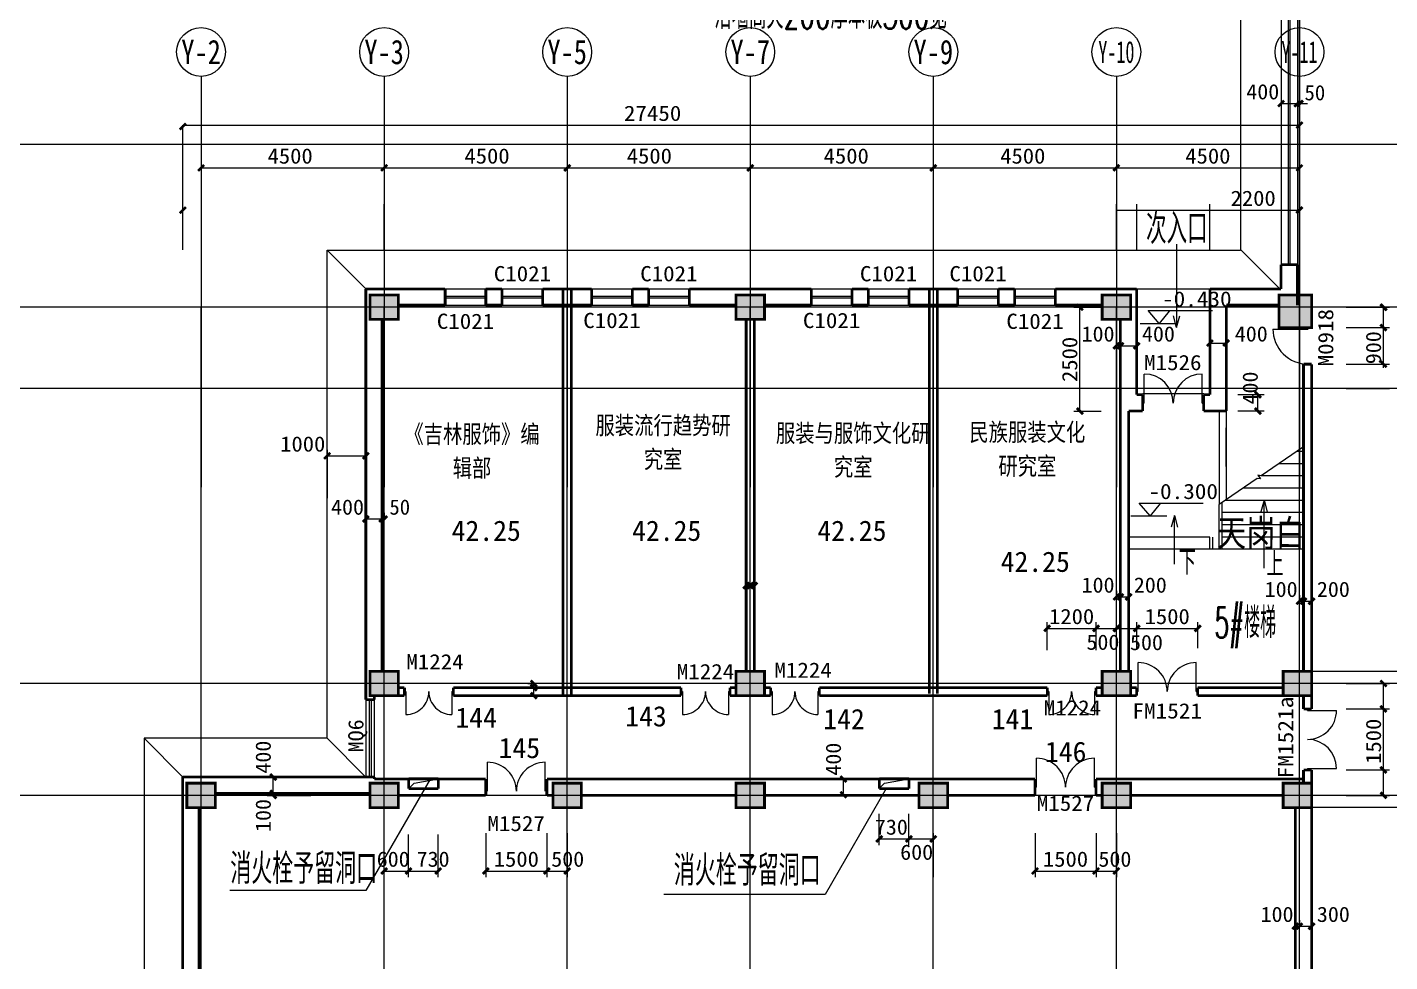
# Model space of a CAD drawing. Extents: x -307567 to 704339, y -10277 to 165507.
# Drawn here: x -256240 to -222747, y 61489 to 84464 of the extents above; entities that cross this region are included whole.
import ezdxf
from ezdxf.enums import TextEntityAlignment as Align

# ---------------------------------------------------------------- set-up
doc = ezdxf.new("R2010")
doc.units = 0
doc.header["$MEASUREMENT"] = 0
doc.layers.add('ziti', color=32, linetype='CONTINUOUS', lineweight=0)
doc.layers.add('我的', color=255, linetype='CONTINUOUS', lineweight=0)
doc.layers.add('中文', color=4, linetype='CONTINUOUS')
doc.styles.add('HZ', font='txt', dxfattribs={"width": 0.7, "height": 5, "bigfont": 'STF:宋体'})
doc.styles.get("Standard").update_dxf_attribs({"font": 'txt', "height": 3})

msp = doc.modelspace()

# ---------------------------------------------------------------- linework, layer by layer
at = {"layer": '我的', "color": 0}
for p, q in [((-224967.3044, 13462.38227), (-224967.3044, 99323.43291)), ((-225418.63424, 94480.19846), (-225418.63424, 78628.32002)), ((-226417.29563, 94280.19336), (-226417.29563, 78980.26986)), ((-225235.54799, 78628.32002), (-225235.54799, 89480.21736)), ((-225198.04818, 78628.32002), (-225198.04818, 89480.21736)), ((-225018.63776, 89588.73427), (-225018.63776, 78628.32002)), ((-224967.3044, 84849.68631), (-224967.3044, 81549.70281)), ((-251967.1694, 83256.21894), (-251967.1694, 79956.23544)), ((-247467.1919, 83256.21894), (-247467.1919, 79956.23544)), ((-242967.2144, 83256.21894), (-242967.2144, 79956.23544)), ((-238467.2369, 83256.21894), (-238467.2369, 79956.23544)), ((-233967.2594, 83256.21894), (-233967.2594, 79956.23544)), ((-229467.2819, 83256.21894), (-229467.2819, 79956.23544)), ((-224967.3044, 83256.21894), (-224967.3044, 79956.23544)), ((-225418.63424, 82586.08374), (-225018.63776, 82586.08374)), ((-225018.63776, 82586.08374), (-224768.63596, 82586.08374)), ((-224967.3044, 82713.03013), (-224967.3044, 82042.34104)), ((-252415.16674, 82056.22494), (-224967.3044, 82056.22494)), ((-252415.16674, 78993.00936), (-252415.16674, 82056.22494)), ((-189560.05651, 81580.25839), (-263450.38835, 81580.24465)), ((-189560.05651, 81580.25839), (-263450.38835, 81580.24465)), ((-251967.1694, 81549.70281), (-251967.1694, 74136.35792)), ((-247467.1919, 81549.70281), (-247467.1919, 74136.35792)), ((-242967.2144, 81549.70281), (-242967.2144, 74136.35792)), ((-238467.2369, 81549.70281), (-238467.2369, 74136.35792)), ((-233967.2594, 81549.70281), (-233967.2594, 74136.35792)), ((-229467.2819, 81549.70281), (-229467.2819, 74136.35792)), ((-224967.3044, 81549.70281), (-224967.3044, 74136.35792)), ((-251967.1694, 81006.23019), (-238467.2369, 81006.23019)), ((-238467.2369, 81006.23019), (-229467.2819, 81006.23019)), ((-229467.2819, 81006.23019), (-224967.3044, 81006.23019)), ((-247467.1919, 78993.00936), (-247467.1919, 80116.93257)), ((-229467.2819, 78993.00936), (-229467.2819, 80116.93257)), ((-229467.2819, 78993.00936), (-229467.2819, 80116.93257)), ((-228967.28288, 78993.00936), (-228967.28288, 80116.93257)), ((-227167.29188, 78993.00936), (-227167.29188, 80116.93257)), ((-224967.3044, 78993.00936), (-224967.3044, 80116.93257)), ((-251967.1694, 79956.23544), (-251967.1694, 73153.98368)), ((-247467.1919, 79956.23544), (-247467.1919, 73153.98368)), ((-242967.2144, 79956.23544), (-242967.2144, 73153.98368)), ((-238467.2369, 79956.23544), (-238467.2369, 73153.98368)), ((-233967.2594, 79956.23544), (-233967.2594, 73153.98368)), ((-229467.2819, 79966.93332), (-224967.3044, 79966.93332)), ((-229467.2819, 79956.23544), (-229467.2819, 73153.98368)), ((-224967.3044, 79956.23544), (-224967.3044, 73153.98368)), ((-227988.73552, 79134.62242), (-227988.73552, 77078.09736)), ((-248867.18414, 66981.98238), (-248867.18414, 78980.26986)), ((-248867.18414, 78980.26986), (-247917.18965, 78030.27308)), ((-248867.18414, 78980.26986), (-226417.29563, 78980.26986)), ((-226398.76087, 78980.26986), (-225448.76867, 78030.27308)), ((-245967.1994, 78030.27308), (-244967.20593, 78030.27308)), ((-245967.1994, 77849.02704), (-244967.20593, 77849.02704)), ((-245967.1994, 77811.52723), (-244967.20593, 77811.52723)), ((-244567.20945, 78030.27308), (-243567.2114, 78030.27308)), ((-244567.20945, 77849.02704), (-243567.2114, 77849.02704)), ((-244567.20945, 77811.52723), (-243567.2114, 77811.52723)), ((-242367.2174, 78030.27308), (-241367.22393, 78030.27308)), ((-242367.2174, 77849.02704), (-241367.22393, 77849.02704)), ((-242367.2174, 77811.52723), (-241367.22393, 77811.52723)), ((-240967.22288, 78030.27308), (-239967.2294, 78030.27308)), ((-240967.22288, 77849.02704), (-239967.2294, 77849.02704)), ((-240967.22288, 77811.52723), (-239967.2294, 77811.52723)), ((-236967.2444, 78030.27308), (-235967.24635, 78030.27308)), ((-236967.2444, 77849.02704), (-235967.24635, 77849.02704)), ((-236967.2444, 77811.52723), (-235967.24635, 77811.52723)), ((-235567.25445, 78030.27308), (-234567.2564, 78030.27308)), ((-235567.25445, 77849.02704), (-234567.2564, 77849.02704)), ((-235567.25445, 77811.52723), (-234567.2564, 77811.52723)), ((-233367.2624, 78030.27308), (-232367.26435, 78030.27308)), ((-233367.2624, 77849.02704), (-232367.26435, 77849.02704)), ((-233367.2624, 77811.52723), (-232367.26435, 77811.52723)), ((-231967.27245, 78030.27308), (-230967.2744, 78030.27308)), ((-231967.27245, 77849.02704), (-230967.2744, 77849.02704)), ((-231967.27245, 77811.52723), (-230967.2744, 77811.52723)), ((-228967.28288, 78030.27308), (-227167.29188, 78030.27308)), ((-189560.05651, 77580.27533), (-263450.38835, 77580.26618)), ((-189560.05651, 77580.27533), (-263450.38835, 77580.26618)), ((-251967.1694, 13462.38227), (-251967.1694, 77580.27533)), ((-251967.1694, 13462.38227), (-251967.1694, 77580.27533)), ((-247467.1919, 13462.38227), (-247467.1919, 77580.27533)), ((-245967.1994, 77630.27661), (-244967.20593, 77630.27661)), ((-244567.20945, 77630.27661), (-243567.2114, 77630.27661)), ((-242967.2144, 13462.38227), (-242967.2144, 77580.27533)), ((-242367.2174, 77630.27661), (-241367.22393, 77630.27661)), ((-240967.22288, 77630.27661), (-239967.2294, 77630.27661)), ((-238467.2369, 13462.38227), (-238467.2369, 77580.27533)), ((-236967.2444, 77630.27661), (-235967.24635, 77630.27661)), ((-235567.25445, 77630.27661), (-234567.2564, 77630.27661)), ((-233967.2594, 13462.38227), (-233967.2594, 77580.27533)), ((-233367.2624, 77630.27661), (-232367.26435, 77630.27661)), ((-231967.27245, 77630.27661), (-230967.2744, 77630.27661)), ((-230513.36279, 77580.27533), (-229844.68785, 77580.27533)), ((-230363.36354, 75028.74085), (-230363.36354, 77580.27533)), ((-229467.2819, 13462.38227), (-229467.2819, 77580.27533)), ((-228415.98711, 77182.04582), (-228687.06425, 77497.04058)), ((-228687.06425, 77497.04058), (-227107.07337, 77497.04058)), ((-228170.89251, 77482.04432), (-228415.98711, 77182.04582)), ((-222741.42137, 77580.27533), (-224170.08091, 77580.27533)), ((-223818.57968, 77580.27533), (-222751.13048, 77580.27533)), ((-222901.12973, 77080.28089), (-222901.12973, 77580.27533)), ((-228885.98903, 77182.04582), (-228007.49001, 77182.04582)), ((-227988.73552, 77078.09736), (-228066.38101, 77367.87863)), ((-227988.73552, 77078.09736), (-227911.09461, 77367.87863)), ((-225617.98474, 77042.78107), (-224755.48905, 77042.78107)), ((-224767.30388, 77042.78107), (-224767.30388, 77080.28089)), ((-223818.57968, 77080.28089), (-222751.13048, 77080.28089)), ((-222901.12973, 76180.28539), (-222901.12973, 77080.28089)), ((-229467.2819, 76780.8729), (-229467.2819, 76630.87365)), ((-229367.27935, 76780.8729), (-229367.27935, 76630.87365)), ((-228967.28288, 76780.8729), (-228967.28288, 76630.87365)), ((-227167.29188, 76997.04613), (-227167.29188, 76558.89525)), ((-227167.29188, 76699.57905), (-226767.2954, 76699.57905)), ((-226767.2954, 76997.04613), (-226767.2954, 76558.89525)), ((-229467.2819, 76630.87365), (-229367.27935, 76630.87365)), ((-229367.27935, 76630.87365), (-228967.28288, 76630.87365)), ((-223818.57968, 76180.28539), (-222751.13048, 76180.28539)), ((-222901.12973, 76092.46844), (-222901.12973, 76180.28539)), ((-228782.8737, 75225.8117), (-228782.8737, 75938.30814)), ((-227357.87625, 75225.8117), (-227357.87625, 75938.30814)), ((-189560.05651, 75580.28839), (-263450.38835, 75580.27465)), ((-189560.05651, 75580.28839), (-263450.38835, 75580.27465)), ((-230363.36354, 75028.74085), (-230363.36354, 75428.7419)), ((-228820.37352, 75458.73901), (-227320.37644, 75458.73901)), ((-225837.39893, 75428.7419), (-226477.82084, 75428.7419)), ((-225987.39818, 75028.74085), (-225987.39818, 75428.7419)), ((-223818.57968, 75580.28839), (-222751.13048, 75580.28839)), ((-230513.36279, 75028.74085), (-229844.68785, 75028.74085)), ((-228782.8737, 75225.8117), (-228820.37352, 75225.8117)), ((-227357.87625, 75225.8117), (-227320.37644, 75225.8117)), ((-226942.293, 75028.74085), (-226942.293, 72729.13077)), ((-226767.2954, 75028.74085), (-226767.2954, 72849.12834)), ((-225837.39893, 75028.74085), (-226477.82084, 75028.74085)), ((-229467.2819, 73666.89158), (-229467.2819, 74612.32448)), ((-226767.2954, 73666.89158), (-226767.2954, 74612.32448)), ((-248867.18414, 74076.12568), (-248867.18414, 72883.26818)), ((-247917.18965, 74076.12568), (-247917.18965, 72883.26818)), ((-224868.30435, 74151.29468), (-225909.40937, 73437.39291)), ((-224868.30435, 74031.29253), (-225043.30195, 74031.29253)), ((-224868.30435, 71631.30453), (-224868.30435, 74151.29468)), ((-248867.18414, 73926.12643), (-247917.18965, 73926.12643)), ((-224868.30435, 73731.29403), (-225480.80281, 73731.29403)), ((-226002.18845, 73373.76866), (-226942.293, 72729.13077)), ((-225923.98907, 73359.19353), (-226002.18845, 73373.76866)), ((-225909.40937, 73437.39291), (-225987.60875, 73451.97261)), ((-225987.60875, 73451.97261), (-225923.98907, 73359.19353)), ((-224868.30435, 73431.29553), (-225918.2991, 73431.29553)), ((-224868.30435, 73131.29703), (-226355.79538, 73131.29703)), ((-228639.26938, 72451.30623), (-228910.34194, 72766.30557)), ((-228910.34194, 72766.30557), (-227330.35106, 72766.30557)), ((-228394.17478, 72751.30473), (-228639.26938, 72451.30623)), ((-226943.2955, 71631.30453), (-226943.2955, 72728.43955)), ((-226868.29587, 71631.30453), (-226868.29587, 72779.86904)), ((-224868.30435, 72831.29853), (-226793.29625, 72831.29853)), ((-225834.74849, 72837.1533), (-225912.39398, 72547.37661)), ((-225834.74849, 71167.16195), (-225834.74849, 72837.1533)), ((-225834.74849, 72837.1533), (-225757.10758, 72547.37661)), ((-247917.18965, 72525.40864), (-247917.18965, 72375.40481)), ((-247917.18965, 72375.40939), (-247517.19318, 72375.40939)), ((-247517.19318, 72525.40864), (-247517.19318, 72375.40481)), ((-247517.19318, 72375.40939), (-247467.1919, 72375.40939)), ((-247467.1919, 72525.40864), (-247467.1919, 72375.40481)), ((-229109.26672, 72451.30623), (-228230.77228, 72451.30623)), ((-228042.08303, 72460.59421), (-228119.72394, 72170.81752)), ((-228042.08303, 71260.60021), (-228042.08303, 72460.59421)), ((-228042.08303, 72460.59421), (-227964.44213, 72170.81752)), ((-224868.30435, 72531.30003), (-226868.29587, 72531.30003)), ((-238567.23945, 70586.58319), (-238567.23945, 72167.90158)), ((-238467.2369, 70586.58319), (-238467.2369, 72167.90158)), ((-238367.23893, 70586.58319), (-238367.23893, 72167.90158)), ((-224868.30435, 72231.30153), (-226868.29587, 72231.30153)), ((-227168.29437, 71931.30303), (-229167.2834, 71931.30303)), ((-227168.29437, 71631.30453), (-227168.29437, 71931.30303)), ((-227093.29475, 71631.30453), (-227093.29475, 71931.30303)), ((-224868.30435, 71931.30303), (-226868.29587, 71931.30303)), ((-224868.30435, 71631.30453), (-229167.2834, 71631.30453)), ((-238567.23945, 70736.58244), (-238467.2369, 70736.58244)), ((-238467.2369, 70736.58244), (-238367.23893, 70736.58244)), ((-229467.2819, 70608.33601), (-229467.2819, 70458.33676)), ((-229467.2819, 70458.33676), (-229367.27935, 70458.33676)), ((-229367.27935, 70608.33601), (-229367.27935, 70458.33676)), ((-229367.27935, 70458.33676), (-229167.2834, 70458.33676)), ((-229167.2834, 70608.33601), (-229167.2834, 70458.33676)), ((-224967.3044, 70503.00054), (-224967.3044, 70353.00129)), ((-224967.3044, 70353.00129), (-224867.30185, 70353.00129)), ((-224867.30185, 70503.00054), (-224867.30185, 70353.00129)), ((-224867.30185, 70353.00129), (-224667.3059, 70353.00129)), ((-224667.3059, 70503.00054), (-224667.3059, 70353.00129)), ((-247467.1919, 69149.84416), (-247467.1919, 69835.20908)), ((-247467.1919, 69149.84416), (-247467.1919, 69835.20908)), ((-231167.27035, 69149.84416), (-231167.27035, 69835.20908)), ((-231167.27035, 69685.20983), (-229967.27635, 69685.20983)), ((-229967.27635, 69149.84416), (-229967.27635, 69835.20908)), ((-229967.27635, 69685.20983), (-229467.2819, 69685.20983)), ((-229467.2819, 69194.51709), (-229467.2819, 69835.20908)), ((-229467.2819, 69685.20983), (-228967.28288, 69685.20983)), ((-228967.28288, 69194.51709), (-228967.28288, 69835.20908)), ((-228967.28288, 69685.20983), (-227467.29038, 69685.20983)), ((-227467.29038, 69194.51709), (-227467.29038, 69835.20908)), ((-228929.78306, 68130.32258), (-228929.78306, 68842.81902)), ((-227504.79019, 68130.32258), (-227504.79019, 68842.81902)), ((-189560.05651, 68330.32311), (-263450.38835, 68330.30938)), ((-189560.05651, 68330.32311), (-263450.38835, 68330.30938)), ((-243938.30482, 68330.32311), (-243788.30557, 68330.32311)), ((-243788.30557, 68230.32514), (-243788.30557, 68330.32311)), ((-224867.30185, 68630.32161), (-219314.9172, 68630.32161)), ((-223818.57968, 68330.32311), (-222751.13048, 68330.32311)), ((-222901.12973, 67705.32776), (-222901.12973, 68330.32311)), ((-246929.69764, 68130.32258), (-246967.19745, 68130.32258)), ((-246929.69764, 68130.32258), (-246929.69764, 67567.8254)), ((-245804.70327, 68130.32258), (-245767.20345, 68130.32258)), ((-245804.70327, 68130.32258), (-245804.70327, 67567.8254)), ((-243938.30482, 68230.32514), (-243788.30557, 68230.32514)), ((-243938.30482, 68030.32461), (-243788.30557, 68030.32461)), ((-243788.30557, 68030.32461), (-243788.30557, 68230.32514)), ((-240129.73012, 68130.32258), (-240167.22993, 68130.32258)), ((-240129.73012, 68130.32258), (-240129.73012, 67567.8254)), ((-239004.73574, 68130.32258), (-238967.23593, 68130.32258)), ((-239004.73574, 68130.32258), (-239004.73574, 67567.8254)), ((-237929.74264, 68130.32258), (-237967.24245, 68130.32258)), ((-237929.74264, 68130.32258), (-237929.74264, 67567.8254)), ((-236804.74827, 68130.32258), (-236767.24845, 68130.32258)), ((-236804.74827, 68130.32258), (-236804.74827, 67567.8254)), ((-231129.77054, 68130.32258), (-231167.27035, 68130.32258)), ((-231129.77054, 68130.32258), (-231129.77054, 67567.8254)), ((-230004.77616, 68130.32258), (-229967.27635, 68130.32258)), ((-230004.77616, 68130.32258), (-230004.77616, 67567.8254)), ((-228929.78306, 68130.32258), (-228967.28288, 68130.32258)), ((-227504.79019, 68130.32258), (-227467.29038, 68130.32258)), ((-247708.18954, 67930.32664), (-247917.18965, 67930.32664)), ((-247917.18965, 67930.32664), (-247917.18965, 66030.33308)), ((-247833.19044, 67930.32664), (-247833.19044, 66030.33308)), ((-247782.19124, 67930.32664), (-247782.19124, 66030.33308)), ((-247708.18954, 67930.32664), (-247708.18954, 66030.33308)), ((-224767.30388, 67667.82795), (-224767.30388, 67705.32776)), ((-224767.30388, 67667.82795), (-224054.80744, 67667.82795)), ((-223818.57968, 67705.32776), (-222751.13048, 67705.32776)), ((-222901.12973, 66205.33526), (-222901.12973, 67705.32776)), ((-253367.16393, 66981.98238), (-253367.16393, 28180.52424)), ((-248867.18414, 66981.98238), (-253367.16393, 66981.98238)), ((-253367.16393, 66981.98238), (-252417.16715, 66030.32851)), ((-248867.18414, 66981.98238), (-247917.18965, 66030.33308)), ((-244929.70612, 65680.33331), (-244929.70612, 66392.82975)), ((-243504.71324, 65680.33331), (-243504.71324, 66392.82975)), ((-231429.76904, 65780.33586), (-231429.76904, 66492.8323)), ((-230004.77616, 65780.33586), (-230004.77616, 66492.8323)), ((-250343.1579, 66030.32851), (-249270.54974, 66030.32851)), ((-250193.15636, 65630.32745), (-250193.15865, 66030.32851)), ((-246732.36586, 65876.14989), (-246133.18368, 65987.13872)), ((-235166.42028, 65876.14989), (-234567.23809, 65987.13872)), ((-224767.30388, 66242.83507), (-224767.30388, 66205.33526)), ((-224767.30388, 66242.83507), (-224054.80744, 66242.83507)), ((-223818.57968, 66205.33526), (-222751.13048, 66205.33526)), ((-222901.12973, 65580.33533), (-222901.12973, 66205.33526)), ((-246337.69773, 65980.33639), (-247919.68903, 63240.24083)), ((-246863.17576, 65745.33542), (-246732.36586, 65876.14989)), ((-244929.70612, 65730.33458), (-244967.20593, 65730.33458)), ((-243504.71324, 65780.33586), (-243467.21343, 65780.33586)), ((-235123.56466, 65745.33542), (-236624.46352, 63145.70853)), ((-236177.63348, 65680.33789), (-236177.63348, 65980.33639)), ((-236027.63423, 65980.33639), (-236177.63348, 65980.33639)), ((-236177.63348, 65645.33745), (-236177.63348, 65745.33542)), ((-235297.23475, 65745.33542), (-235166.42028, 65876.14989)), ((-231429.76904, 65780.33586), (-231467.26885, 65780.33586)), ((-230004.77616, 65780.33586), (-229967.27635, 65780.33586)), ((-189560.05651, 65580.33533), (-263450.38835, 65580.32618)), ((-189560.05651, 65580.33533), (-263450.38835, 65580.32618)), ((-250343.1579, 65580.33076), (-249270.54974, 65580.33076)), ((-250343.15561, 65630.32745), (-249270.54974, 65630.32745)), ((-250193.15865, 65580.33076), (-250193.15636, 65630.32745)), ((-223818.57968, 65580.33533), (-222751.13048, 65580.33533)), ((-235297.23475, 64358.24519), (-235297.23475, 65126.57021)), ((-234567.23809, 64358.24519), (-234567.23809, 65126.57021)), ((-233967.2594, 64358.24519), (-233967.2594, 65126.57021)), ((-219517.33013, 65280.33683), (-224667.3059, 65280.33683)), ((-244967.20593, 64650.54415), (-244967.20593, 63569.88854)), ((-243467.21343, 64650.54415), (-243467.21343, 63569.88854)), ((-242967.2144, 64650.54415), (-242967.2144, 63569.88854)), ((-233967.2594, 64650.54415), (-233967.2594, 63569.88854)), ((-231467.26885, 64650.54415), (-231467.26885, 63569.88854)), ((-229967.27635, 64650.54415), (-229967.27635, 63569.88854)), ((-229467.2819, 64650.54415), (-229467.2819, 63569.88854)), ((-247467.1919, 63569.88854), (-247467.1919, 64621.56327)), ((-246867.15828, 63569.88854), (-246867.15828, 64621.56327)), ((-246137.15705, 63569.88854), (-246137.15705, 64621.56327)), ((-235297.23475, 64508.24444), (-234567.23809, 64508.24444)), ((-234567.23809, 64508.24444), (-233967.2594, 64508.24444)), ((-247467.1919, 63719.88779), (-246867.15828, 63719.88779)), ((-246867.15828, 63719.88779), (-246137.15705, 63719.88779)), ((-244967.20593, 63719.88779), (-242967.2144, 63719.88779)), ((-231467.26885, 63719.88779), (-229467.2819, 63719.88779)), ((-247919.68903, 63240.24083), (-251260.67422, 63240.24083)), ((-236624.46352, 63145.70853), (-240593.72621, 63145.70853)), ((-225067.30238, 62512.71609), (-225067.30238, 62362.71684)), ((-225067.30238, 62362.71684), (-224967.3044, 62362.71684)), ((-224967.3044, 62512.71609), (-224967.3044, 62362.71684)), ((-224967.3044, 62362.71684), (-224667.3059, 62362.71684)), ((-224667.3059, 62512.71609), (-224667.3059, 62362.71684))]:
    msp.add_line(p, q, dxfattribs=at)
at = {"layer": '我的', "color": 0, "const_width": 67.49966}
for points in [[(-225493.63386, 82511.08411), (-225343.63461, 82661.08336)], [(-225093.63739, 82511.08411), (-224943.63814, 82661.08336)], [(-225030.94697, 82511.08411), (-224880.94772, 82661.08336)], [(-252490.16636, 81947.92317), (-252340.16711, 82097.92242)], [(-225042.30403, 81981.22531), (-224892.30478, 82131.22456)], [(-252042.16903, 80931.23056), (-251892.16978, 81081.22981)], [(-247542.19153, 80931.23056), (-247392.19228, 81081.22981)], [(-243042.21403, 80931.23056), (-242892.21478, 81081.22981)], [(-238542.23653, 80931.23056), (-238392.23728, 81081.22981)], [(-234042.25903, 80931.23056), (-233892.25978, 81081.22981)], [(-229542.28153, 80931.23056), (-229392.28228, 81081.22981)], [(-225042.30403, 80931.23056), (-224892.30478, 81081.22981)], [(-252490.16636, 79891.9337), (-252340.16711, 80041.93295)], [(-225042.30403, 79891.9337), (-224892.30478, 80041.93295)], [(-225418.63424, 78030.27308), (-225418.63424, 78628.32002)], [(-225018.63776, 78628.32002), (-225418.63424, 78628.32002)], [(-225018.63776, 77630.27661), (-225018.63776, 78628.32002)], [(-247917.18965, 78030.27308), (-245967.1994, 78030.27308)], [(-247917.18965, 75580.28839), (-247917.18965, 78030.27308)], [(-245967.1994, 77630.27661), (-245967.1994, 78030.27308)], [(-244967.20593, 78030.27308), (-244567.20945, 78030.27308)], [(-244967.20593, 77630.27661), (-244967.20593, 78030.27308)], [(-244567.20945, 77630.27661), (-244567.20945, 78030.27308)], [(-242967.2144, 78030.27308), (-243567.2114, 78030.27308)], [(-243567.2114, 77630.27661), (-243567.2114, 78030.27308)], [(-243067.21695, 71056.61639), (-243067.21695, 78006.58316)], [(-242967.2144, 78030.27308), (-242367.2174, 78030.27308)], [(-242867.21643, 71056.61639), (-242867.21643, 78006.58316)], [(-242367.2174, 77630.27661), (-242367.2174, 78030.27308)], [(-241367.22393, 78030.27308), (-240967.22288, 78030.27308)], [(-241367.22393, 77630.27661), (-241367.22393, 78030.27308)], [(-240967.22288, 77630.27661), (-240967.22288, 78030.27308)], [(-238467.2369, 78030.27308), (-239967.2294, 78030.27308)], [(-239967.2294, 77630.27661), (-239967.2294, 78030.27308)], [(-238467.2369, 78030.27308), (-236967.2444, 78030.27308)], [(-236967.2444, 77630.27661), (-236967.2444, 78030.27308)], [(-235967.24635, 78030.27308), (-235567.25445, 78030.27308)], [(-235967.24635, 77630.27661), (-235967.24635, 78030.27308)], [(-235567.25445, 77630.27661), (-235567.25445, 78030.27308)], [(-233967.2594, 78030.27308), (-234567.2564, 78030.27308)], [(-234567.2564, 77630.27661), (-234567.2564, 78030.27308)], [(-234067.26653, 71056.61806), (-234067.26653, 78006.58483)], [(-233967.2594, 78030.27308), (-233367.2624, 78030.27308)], [(-233867.26601, 71056.61806), (-233867.26601, 78006.58483)], [(-233367.2624, 77630.27661), (-233367.2624, 78030.27308)], [(-232367.26435, 78030.27308), (-231967.27245, 78030.27308)], [(-232367.26435, 77630.27661), (-232367.26435, 78030.27308)], [(-231967.27245, 77630.27661), (-231967.27245, 78030.27308)], [(-229467.2819, 78030.27308), (-230967.2744, 78030.27308)], [(-230967.2744, 77630.27661), (-230967.2744, 78030.27308)], [(-229467.2819, 78030.27308), (-228967.28288, 78030.27308)], [(-228967.28288, 75428.7419), (-228967.28288, 78030.27308)], [(-227167.29188, 78030.27308), (-227167.29188, 75428.7419)], [(-227167.29188, 78030.27308), (-225418.63424, 78030.27308)], [(-247817.19168, 77880.27383), (-247817.19168, 77280.27683), (-247117.1967, 77280.27683), (-247117.1967, 77880.27383), (-247817.19168, 77880.27383), (-247817.19168, 77280.27683)], [(-247817.18939, 77880.27383), (-247817.18939, 77280.27683), (-247117.1967, 77280.27683), (-247117.1967, 77880.27383), (-247817.18939, 77880.27383), (-247817.18939, 77280.27683)], [(-238817.23668, 77880.27383), (-238817.23668, 77280.27683), (-238117.2417, 77280.27683), (-238117.23713, 77880.27383), (-238817.23668, 77880.27383), (-238817.23668, 77280.27683)], [(-229817.2771, 77880.27383), (-229817.2771, 77280.27683), (-229117.28213, 77280.27683), (-229117.28213, 77880.27383), (-229817.2771, 77880.27383), (-229817.2771, 77280.27683)], [(-225467.29885, 77880.27383), (-225467.29885, 77080.28089), (-224667.3059, 77080.28089), (-224667.3059, 77880.27383), (-225467.29885, 77880.27383), (-225467.29885, 77080.28089)], [(-247117.1967, 77630.28119), (-245967.1994, 77630.27661)], [(-244967.20593, 77630.27661), (-244567.20945, 77630.27661)], [(-242967.2144, 77630.27661), (-243567.2114, 77630.27661)], [(-242967.2144, 77630.27661), (-242367.2174, 77630.27661)], [(-241367.22393, 77630.27661), (-240967.22288, 77630.27661)], [(-238817.23668, 77630.27661), (-239967.2294, 77630.27661)], [(-238117.23713, 77630.27661), (-236967.2444, 77630.27661)], [(-235967.24635, 77630.27661), (-235567.25445, 77630.27661)], [(-233967.2594, 77630.27661), (-234567.2564, 77630.27661)], [(-233967.2594, 77630.27661), (-233367.2624, 77630.27661)], [(-232367.26435, 77630.27661), (-231967.27245, 77630.27661)], [(-229817.2771, 77630.27661), (-230967.2744, 77630.27661)], [(-230438.36317, 77655.27496), (-230288.36392, 77505.27571)], [(-226767.2954, 75028.74085), (-226767.2954, 77630.27661)], [(-226767.2954, 77630.27661), (-225467.29885, 77630.27661)], [(-222976.12936, 77655.27496), (-222826.13011, 77505.27571)], [(-222966.42024, 77655.27496), (-222816.42099, 77505.27571)], [(-247517.19318, 75580.28839), (-247517.19318, 77280.27683)], [(-238567.23945, 75580.28839), (-238567.23488, 77280.27683)], [(-238367.23893, 75580.28839), (-238367.23893, 77280.27683)], [(-229367.27935, 75580.28839), (-229367.27935, 77280.27683)], [(-224667.3059, 77080.28089), (-224867.30185, 77080.28089)], [(-222976.12936, 77155.28051), (-222826.13011, 77005.28126)], [(-229542.28153, 76555.87402), (-229392.28228, 76705.87327)], [(-229442.27897, 76555.87402), (-229292.27972, 76705.87327)], [(-229042.2825, 76555.87402), (-228892.28325, 76705.87327)], [(-227242.2915, 76624.57943), (-227092.29225, 76774.57868)], [(-226842.29503, 76624.57943), (-226692.29578, 76774.57868)], [(-224867.30185, 75580.28839), (-224867.30185, 76180.28539)], [(-224667.3059, 76180.28539), (-224867.30185, 76180.28539)], [(-224667.3059, 75580.28839), (-224667.3059, 76180.28539)], [(-222976.12936, 76255.28501), (-222826.13011, 76105.28576)], [(-247917.18965, 67930.32664), (-247917.18965, 75580.28839)], [(-247517.19318, 68630.32161), (-247517.19318, 75580.28839)], [(-238567.23945, 68630.32161), (-238567.23945, 75580.28839)], [(-238367.23893, 68630.32161), (-238367.23893, 75580.28839)], [(-229367.27935, 68630.32161), (-229367.27935, 75580.28839)], [(-228967.28288, 75428.7419), (-228820.37352, 75428.7419)], [(-228820.37352, 75428.7419), (-228820.37352, 75028.74085)], [(-227320.37644, 75428.7419), (-227320.37644, 75028.74085)], [(-227320.37644, 75428.7419), (-227167.29188, 75428.7419)], [(-227167.29188, 75545.67247), (-227167.29188, 75428.7419)], [(-226062.3978, 75503.74153), (-225912.39855, 75353.74228)], [(-224867.30185, 71630.30661), (-224867.30185, 75580.28839)], [(-224667.3059, 71630.30661), (-224667.3059, 75580.28839)], [(-243067.21695, 68043.82425), (-243067.21695, 74993.79102)], [(-242867.21643, 68043.82425), (-242867.21643, 74993.79102)], [(-234067.26195, 68081.59958), (-234067.26195, 75031.56636)], [(-233867.26143, 68081.59958), (-233867.26143, 75031.56636)], [(-230438.36317, 75103.74048), (-230288.36392, 74953.74123)], [(-229167.2834, 68630.32161), (-229167.2834, 75028.74085)], [(-229167.2834, 75028.74085), (-228820.37352, 75028.74085)], [(-227320.37644, 75028.74085), (-226767.2954, 75028.74085)], [(-226062.3978, 75103.74048), (-225912.39855, 74953.74123)], [(-248942.18376, 73851.1268), (-248792.18451, 74001.12605)], [(-247992.18928, 73851.1268), (-247842.19003, 74001.12605)], [(-247992.18928, 72300.40977), (-247842.19003, 72450.40902)], [(-247592.1928, 72300.40977), (-247442.19355, 72450.40902)], [(-247542.19153, 72300.40977), (-247392.19228, 72450.40902)], [(-224867.30185, 68630.32161), (-224867.30185, 71630.30661)], [(-224667.3059, 68630.32161), (-224667.3059, 71630.30661)], [(-238642.23908, 70661.58282), (-238492.23983, 70811.58207)], [(-238542.23653, 70661.58282), (-238392.23728, 70811.58207)], [(-238442.23855, 70661.58282), (-238292.2393, 70811.58207)], [(-229542.28153, 70383.33714), (-229392.28228, 70533.33639)], [(-229442.27897, 70383.33714), (-229292.27972, 70533.33639)], [(-229242.28303, 70383.33714), (-229092.28378, 70533.33639)], [(-225042.30403, 70278.00166), (-224892.30478, 70428.00091)], [(-224942.30147, 70278.00166), (-224792.30222, 70428.00091)], [(-224742.30553, 70278.00166), (-224592.30628, 70428.00091)], [(-231242.26998, 69610.2102), (-231092.27073, 69760.20945)], [(-230042.27598, 69610.2102), (-229892.27673, 69760.20945)], [(-229542.28153, 69610.2102), (-229392.28228, 69760.20945)], [(-229532.27944, 69610.2102), (-229382.28019, 69760.20945)], [(-229042.2825, 69610.2102), (-228892.28325, 69760.20945)], [(-227542.29, 69610.2102), (-227392.29075, 69760.20945)], [(-247817.19168, 68630.32161), (-247817.19168, 68030.32461), (-247117.1967, 68030.32461), (-247117.1967, 68630.32161), (-247817.19168, 68630.32161), (-247817.19168, 68030.32461)], [(-238817.23668, 68630.32161), (-238817.23668, 68030.32461), (-238117.2417, 68030.32461), (-238117.23713, 68630.32161), (-238817.23668, 68630.32161), (-238817.23668, 68030.32461)], [(-229817.2771, 68630.32161), (-229817.2771, 68030.32461), (-229117.28213, 68030.32461), (-229117.28213, 68630.32161), (-229817.2771, 68630.32161), (-229817.2771, 68030.32461)], [(-225367.30088, 68630.32161), (-225367.30088, 68030.32461), (-224667.3059, 68030.32461), (-224667.3059, 68630.32161), (-225367.30088, 68630.32161), (-225367.30088, 68030.32461)], [(-243863.3052, 68405.32273), (-243713.30595, 68255.32348)], [(-243863.3052, 68305.32476), (-243713.30595, 68155.32551)], [(-222976.12936, 68405.32273), (-222826.13011, 68255.32348)], [(-247708.18954, 67930.32664), (-247708.18954, 68030.32461)], [(-247117.1967, 68230.32514), (-246967.19745, 68230.32514)], [(-247117.1967, 68030.32461), (-246967.19745, 68030.32461)], [(-246967.19745, 68030.32461), (-246967.19745, 68230.32514)], [(-242967.2144, 68230.32514), (-245767.20345, 68230.32514)], [(-245767.20345, 68030.32461), (-245767.20345, 68230.32514)], [(-242967.2144, 68030.32461), (-245767.20345, 68030.32461)], [(-243863.3052, 68105.32423), (-243713.30595, 67955.32498)], [(-242967.2144, 68230.32514), (-240167.22993, 68230.32514)], [(-242967.2144, 68030.32461), (-240167.22993, 68030.32461)], [(-240167.22993, 68030.32461), (-240167.22993, 68230.32514)], [(-238817.23668, 68230.32514), (-238967.23593, 68230.32514)], [(-238967.23593, 68030.32461), (-238967.23593, 68230.32514)], [(-238817.23668, 68030.32461), (-238967.23593, 68030.32461)], [(-238117.2417, 68230.32514), (-237967.24245, 68230.32514)], [(-238117.2417, 68030.32461), (-237967.24245, 68030.32461)], [(-237967.24245, 68030.32461), (-237967.24245, 68230.32514)], [(-233967.2594, 68230.32514), (-236767.24845, 68230.32514)], [(-236767.24845, 68030.32461), (-236767.24845, 68230.32514)], [(-233967.2594, 68030.32461), (-236767.24845, 68030.32461)], [(-233967.2594, 68230.32514), (-231167.27035, 68230.32514)], [(-233967.2594, 68030.32461), (-231167.27035, 68030.32461)], [(-231167.27035, 68030.32461), (-231167.27035, 68230.32514)], [(-229817.2771, 68230.32514), (-229967.27635, 68230.32514)], [(-229967.27635, 68030.32461), (-229967.27635, 68230.32514)], [(-229817.2771, 68030.32461), (-229967.27635, 68030.32461)], [(-229117.28213, 68230.32514), (-228967.28288, 68230.32514)], [(-229117.28213, 68030.32461), (-228967.28288, 68030.32461)], [(-228967.28288, 68030.32461), (-228967.28288, 68230.32514)], [(-225367.30088, 68230.32514), (-227467.29038, 68230.32514)], [(-227467.29038, 68030.32461), (-227467.29038, 68230.32514)], [(-225367.30088, 68030.32461), (-227467.29038, 68030.32461)], [(-224867.30185, 68030.32461), (-224867.30185, 67705.32776)], [(-224667.3059, 68030.32461), (-224667.3059, 67705.32776)], [(-247917.18965, 67930.32664), (-247708.18954, 67930.32664)], [(-224667.3059, 67705.32776), (-224867.30185, 67705.32776)], [(-222976.12936, 67780.32739), (-222826.13011, 67630.32814)], [(-252417.16715, 66030.32851), (-247707.19162, 66030.33308)], [(-252417.16715, 60580.36339), (-252417.16715, 66030.32851)], [(-250268.15827, 66105.32813), (-250118.15902, 65955.32888)], [(-247708.18954, 65980.33639), (-244967.20593, 65980.33639)], [(-247707.19162, 66027.33475), (-247707.19162, 65980.33639)], [(-246863.17576, 65745.33542), (-246863.17576, 65987.13872)], [(-246863.17576, 65987.13872), (-246133.18368, 65987.13872)], [(-246133.18368, 65987.13872), (-246133.18368, 65745.33542)], [(-244967.20593, 65580.33076), (-244967.20593, 65980.33639)], [(-243467.21343, 65580.33533), (-243467.21343, 65980.33639)], [(-231467.26885, 65980.33639), (-243467.21343, 65980.33639)], [(-242617.2192, 65980.33639), (-231467.26885, 65980.33639)], [(-238117.2417, 65980.33639), (-231467.26885, 65980.33639)], [(-236252.63311, 66055.33601), (-236102.63386, 65905.33676)], [(-235297.23475, 65745.33542), (-235297.23475, 65987.13872)], [(-235297.23475, 65987.13872), (-234567.23809, 65987.13872)], [(-234567.23809, 65987.13872), (-234567.23809, 65745.33542)], [(-233617.2642, 65980.33639), (-231467.26885, 65980.33639)], [(-231467.26885, 65580.33533), (-231467.26885, 65980.33639)], [(-224867.30185, 65980.33639), (-229967.27635, 65980.33639)], [(-229967.27635, 65580.33533), (-229967.27635, 65980.33639)], [(-229117.28213, 65980.33639), (-225367.30088, 65980.33639)], [(-224867.30185, 65880.33383), (-224867.30185, 66205.33526)], [(-224667.3059, 66205.33526), (-224867.30185, 66205.33526)], [(-224667.3059, 65880.33383), (-224667.3059, 66205.33526)], [(-222976.12936, 66280.33489), (-222826.13011, 66130.33564)], [(-252317.16918, 65880.33383), (-252317.16918, 65280.33683), (-251617.16963, 65280.33683), (-251617.16963, 65880.33383), (-252317.16918, 65880.33383), (-252317.16918, 65280.33683)], [(-251617.16963, 65630.32745), (-247817.19168, 65630.33661)], [(-250268.15827, 65655.33038), (-250118.15902, 65505.33113)], [(-250268.15599, 65705.32708), (-250118.15674, 65555.32783)], [(-247817.19168, 65880.33383), (-247817.19168, 65280.33683), (-247117.1967, 65280.33683), (-247117.1967, 65880.33383), (-247817.19168, 65880.33383), (-247817.19168, 65280.33683)], [(-246863.17576, 65745.33542), (-246133.18368, 65745.33542)], [(-243317.21418, 65880.33383), (-243317.21418, 65280.33683), (-242617.2192, 65280.33683), (-242617.2192, 65880.33383), (-243317.21418, 65880.33383), (-243317.21418, 65280.33683)], [(-238817.23668, 65880.33383), (-238817.23668, 65280.33683), (-238117.2417, 65280.33683), (-238117.23713, 65880.33383), (-238817.23668, 65880.33383), (-238817.23668, 65280.33683)], [(-236252.63311, 65670.3358), (-236102.63386, 65520.33655)], [(-235297.23475, 65745.33542), (-234567.23809, 65745.33542)], [(-234317.25918, 65880.33383), (-234317.25918, 65280.33683), (-233617.2642, 65280.33683), (-233617.2642, 65880.33383), (-234317.25918, 65880.33383), (-234317.25918, 65280.33683)], [(-229817.2771, 65880.33383), (-229817.2771, 65280.33683), (-229117.28213, 65280.33683), (-229117.28213, 65880.33383), (-229817.2771, 65880.33383), (-229817.2771, 65280.33683)], [(-225367.30088, 65880.33383), (-225367.30088, 65280.33683), (-224667.3059, 65280.33683), (-224667.3059, 65880.33383), (-225367.30088, 65880.33383), (-225367.30088, 65280.33683)], [(-222976.12936, 65655.33496), (-222826.13011, 65505.33571)], [(-252017.17068, 60980.35986), (-252017.17068, 65280.33683)], [(-247117.1967, 65580.33533), (-244967.20593, 65580.33533)], [(-243317.21418, 65580.33533), (-243467.21343, 65580.33533)], [(-242617.2192, 65580.33533), (-238817.23668, 65580.33533)], [(-238117.2417, 65580.33533), (-234317.25918, 65580.33533)], [(-233617.2642, 65580.33533), (-231467.26885, 65580.33533)], [(-229817.2771, 65580.33533), (-229967.27635, 65580.33533)], [(-229117.28213, 65580.33533), (-225367.30088, 65580.33533)], [(-225067.30238, 60980.35986), (-225067.30238, 65280.33683)], [(-224667.3059, 60980.35986), (-224667.3059, 65280.33683)], [(-235372.23437, 64433.24482), (-235222.23512, 64583.24407)], [(-234642.23772, 64433.24482), (-234492.23847, 64583.24407)], [(-234042.25903, 64433.24482), (-233892.25978, 64583.24407)], [(-247542.19153, 63644.88816), (-247392.19228, 63794.88741)], [(-246942.15791, 63644.88816), (-246792.15866, 63794.88741)], [(-246212.15667, 63644.88816), (-246062.15742, 63794.88741)], [(-245042.20555, 63644.88816), (-244892.2063, 63794.88741)], [(-243542.21305, 63644.88816), (-243392.2138, 63794.88741)], [(-243042.21403, 63644.88816), (-242892.21478, 63794.88741)], [(-231542.26848, 63644.88816), (-231392.26923, 63794.88741)], [(-230042.27598, 63644.88816), (-229892.27673, 63794.88741)], [(-229542.28153, 63644.88816), (-229392.28228, 63794.88741)], [(-225142.302, 62287.71721), (-224992.30275, 62437.71646)], [(-225042.30403, 62287.71721), (-224892.30478, 62437.71646)], [(-224742.30553, 62287.71721), (-224592.30628, 62437.71646)]]:
    msp.add_lwpolyline(points, dxfattribs=at)
at = {"layer": '我的', "color": 0}
for centre in [(-251967.1694, 83856.21594), (-247467.1919, 83856.21594), (-242967.2144, 83856.21594), (-238467.2369, 83856.21594), (-233967.2594, 83856.21594), (-229467.2819, 83856.21594), (-224967.3044, 83856.21594)]:
    msp.add_circle(centre, 599.997, dxfattribs=at)
for centre, radius, start, end in [((-224755.48905, 77042.78107), 862.49576, 180.000005009, 270.000007513), ((-228782.8737, 75225.79797), 712.49687, 0, 89.999689699), ((-227357.86709, 75225.81628), 712.49629, 90.00030768, 180.000005009), ((-228929.78306, 68130.32258), 712.49644, 0, 90.000002504), ((-227504.79019, 68130.32258), 712.49644, 90.000002504, 180.000005009), ((-246929.69764, 68130.32258), 562.49719, 269.999997496, 0), ((-245804.70327, 68130.32258), 562.49719, 179.999994991, 269.999997496), ((-240129.73012, 68130.32258), 562.49719, 269.999997496, 0), ((-239004.73574, 68130.32258), 562.49719, 179.999994991, 269.999997496), ((-237929.74264, 68130.32258), 562.49719, 269.999997496, 0), ((-236804.74827, 68130.32258), 562.49719, 179.999994991, 269.999997496), ((-231129.77054, 68130.32258), 562.49719, 269.999997496, 0), ((-230004.77616, 68130.32258), 562.49719, 179.999994991, 269.999997496), ((-224767.30388, 67667.82795), 712.49644, 270.000007513, 0.000010018), ((-224767.30388, 66242.83507), 712.49644, 0.00000683, 90.000002504), ((-244929.70612, 65680.33331), 712.49644, 0, 90.000002504), ((-243504.71324, 65680.33331), 712.49644, 89.999992487, 179.999994991), ((-231429.76904, 65780.33586), 712.49644, 0, 90.000002504), ((-230004.77616, 65780.33586), 712.49644, 89.999992487, 179.999994991)]:
    msp.add_arc(centre, radius, start, end, dxfattribs=at)
for points in [[(-247817.19168, 77880.27383), (-247117.1967, 77880.27383), (-247817.19168, 77280.27683), (-247117.1967, 77280.27683)], [(-247817.18939, 77880.27383), (-247117.1967, 77880.27383), (-247817.18939, 77280.27683), (-247117.1967, 77280.27683)], [(-238817.23668, 77880.27383), (-238117.23713, 77880.27383), (-238817.23668, 77280.27683), (-238117.23713, 77280.27683)], [(-229817.2771, 77880.27383), (-229117.28213, 77880.27383), (-229817.2771, 77280.27683), (-229117.28213, 77280.27683)], [(-225467.29885, 77880.27383), (-224667.3059, 77880.27383), (-225467.29885, 77080.28089), (-224667.3059, 77080.28089)], [(-247817.19168, 68630.32161), (-247117.1967, 68630.32161), (-247817.19168, 68030.32461), (-247117.1967, 68030.32461)], [(-238817.23668, 68630.32161), (-238117.2417, 68630.32161), (-238817.23668, 68030.32461), (-238117.2417, 68030.32461)], [(-229817.2771, 68630.32161), (-229117.28213, 68630.32161), (-229817.2771, 68030.32461), (-229117.28213, 68030.32461)], [(-225367.30088, 68630.32161), (-224667.3059, 68630.32161), (-225367.30088, 68030.32461), (-224667.3059, 68030.32461)], [(-252317.16918, 65880.33383), (-251617.16963, 65880.33383), (-252317.16918, 65280.33683), (-251617.16963, 65280.33683)], [(-247817.19168, 65880.33383), (-247117.1967, 65880.33383), (-247817.19168, 65280.33683), (-247117.1967, 65280.33683)], [(-243317.21418, 65880.33383), (-242617.2192, 65880.33383), (-243317.21418, 65280.33683), (-242617.2192, 65280.33683)], [(-238817.23668, 65880.33383), (-238117.2417, 65880.33383), (-238817.23668, 65280.33683), (-238117.2417, 65280.33683)], [(-234317.25918, 65880.33383), (-233617.2642, 65880.33383), (-234317.25918, 65280.33683), (-233617.2642, 65280.33683)], [(-229817.2771, 65880.33383), (-229117.28213, 65880.33383), (-229817.2771, 65280.33683), (-229117.28213, 65280.33683)], [(-225367.30088, 65880.33383), (-224667.3059, 65880.33383), (-225367.30088, 65280.33683), (-224667.3059, 65280.33683)]]:
    msp.add_solid(points, dxfattribs=at)

# ---------------------------------------------------------------- texts
at = {"layer": 'ziti', "style": 'HZ'}
for s, width, p, p2 in [('沿墙高夹200厚苯板300宽', 0.486594, (-239347.23738, 84422.73685), (-233637.89093, 84422.73685)), ('次入口', 0.47168, (-228736.46585, 79140.19795), (-227227.0984, 79140.19795)), ('5#楼梯', 0.47168, (-227050.96098, 69451.48144), (-225541.59352, 69451.48144)), ('消火栓予留洞口', 0.483398, (-251249.12032, 63401.83976), (-247639.76337, 63401.83976)), ('消火栓予留洞口', 0.483398, (-240345.61038, 63358.22425), (-236736.25343, 63358.22425))]:
    msp.add_text(s, height=749.99625, dxfattribs=dict(at, width=width)).set_placement(p, p2, align=Align.FIT)
at = {"layer": '中文', "color": 0, "lineweight": 0, "style": 'HZ', "width": 0.675193}
msp.add_text('天岗白', height=750, rotation=359.589226565, dxfattribs=at).set_placement((-226998.74463, 71634.87256), (-224838.18392, 71619.38248), align=Align.FIT)
at = {"layer": '中文', "color": 0, "lineweight": 0, "style": 'HZ', "width": 0.47168}
msp.add_text('5#楼梯', height=750, dxfattribs=at).set_placement((-227051.05205, 69451.12357), (-225541.67705, 69451.12357), align=Align.FIT)
at = {"layer": '中文'}
for s, insert, char_height, width, attachment_point in [('{\\Ftxt,stf:宋体|c134;\\C0;《吉林服饰》编辑部}', (-245306.72175, 74694.26999), 500, 3341.0428224, 2), ('{\\Ftxt,stf:宋体|c134;\\C0;服装流行趋势研究室}', (-240609.4681, 74908.72407), 500, 3388.731179, 2), ('{\\Ftxt,stf:宋体|c134;\\C0;服装与服饰文化研究室}', (-235936.05981, 74718.09845), 500, 3817.9216761, 2), ('{\\Ftxt,stf:宋体|c134;\\C0;民族服装文化研究室}', (-231656.07516, 74741.92589), 500, 3269.5114655, 2), ('42.25', (-245807.03247, 72336.12424), 500, 2212.5126244, 1), ('42.25', (-241372.06243, 72336.12424), 500, 2212.5126244, 1), ('42.25', (-236817.87268, 72336.12424), 500, 2212.5126244, 1), ('42.25', (-232311.37128, 71573.6187), 500, 2212.5126244, 1), ('{\\fFangSong_GB2312|b0|i0|c134|p49;\\C1;144}', (-245715.91397, 67740.39724), 500, 6011.5625187, 1), ('{\\fFangSong_GB2312|b0|i0|c134|p49;\\C1;143}', (-241539.62045, 67774.88486), 500, 6011.5625187, 1), ('{\\fFangSong_GB2312|b0|i0|c134|p49;\\C1;142}', (-236673.02977, 67705.90962), 500, 6011.5625187, 1), ('{\\fFangSong_GB2312|b0|i0|c134|p49;\\C1;141}', (-232531.24917, 67705.90962), 500, 6011.5625187, 1), ('{\\C1;141\\H166.7x;145}', (-244660.38409, 66995.0556), 3, 1033.6342479, 1), ('{\\C1;146}', (-231223.15575, 66901.19165), 500, 1174.5828373, 1)]:
    msp.add_mtext(s, dxfattribs=dict(at, insert=insert, char_height=char_height, width=width, attachment_point=attachment_point))
at = {"layer": '我的', "color": 0}
for s, height, width, p, p2 in [('Y-2', 599.997, 0.607498, (-252453.16551, 83556.21744), (-251481.1733, 83556.21744)), ('Y-3', 599.997, 0.6075, (-247953.1903, 83556.21744), (-246981.1958, 83556.21744)), ('Y-5', 599.997, 0.607498, (-243453.21051, 83556.21744), (-242481.2183, 83556.21744)), ('Y-7', 599.997, 0.607498, (-238953.23301, 83556.21744), (-237981.2408, 83556.21744)), ('Y-9', 599.997, 0.607498, (-234453.25551, 83556.21744), (-233481.2633, 83556.21744)), ('Y-10', 539.997321, 0.519299, (-229911.2784, 83586.21912), (-229023.28083, 83586.21912)), ('Y-11', 539.997321, 0.548149, (-225411.3009, 83586.21912), (-224523.30333, 83586.21912)), ('400', 374.998125, 0.925713, (-226273.63179, 82691.08505), (-225463.63676, 82691.08505)), ('50', 374.998125, 0.906665, (-224843.23276, 82667.57442), (-224333.23622, 82667.57442)), ('27450', 374.998125, 0.835558, (-241572.22321, 82161.22624), (-240162.2266, 82161.22624)), ('4500', 374.998125, 0.888001, (-250332.17849, 81111.23149), (-249222.18267, 81111.23149)), ('4500', 374.998125, 0.887996, (-245492.19873, 81111.23149), (-244382.20977, 81111.23149)), ('4500', 374.998125, 0.888003, (-241502.22234, 81111.23149), (-240392.22423, 81111.23149)), ('4500', 374.998125, 0.888003, (-236662.24715, 81111.23149), (-235552.24904, 81111.23149)), ('4500', 374.998125, 0.887999, (-232322.26641, 81111.23149), (-231212.27287, 81111.23149)), ('4500', 374.998125, 0.888003, (-227772.29221, 81111.23149), (-226662.2941, 81111.23149)), ('2200', 374.998125, 0.887999, (-226659.32322, 80071.93005), (-225549.32969, 80071.93005)), ('C1021', 374.998125, 0.980869, (-244772.20416, 78217.77215), (-243362.21212, 78217.77215)), ('C1021', 374.998125, 0.980869, (-241172.22216, 78217.77215), (-239762.23012, 78217.77215)), ('C1021', 374.998125, 0.980869, (-235772.24916, 78217.77215), (-234362.25712, 78217.77215)), ('C1021', 374.998125, 0.980869, (-233572.26168, 78217.77215), (-232162.26965, 78217.77215)), ('-0.430', 374.998125, 0.977145, (-228344.42985, 77595.83007), (-226634.43474, 77595.83007)), ('C1021', 374.998125, 0.980869, (-246172.19868, 77047.77983), (-244762.20665, 77047.77983)), ('C1021', 374.998125, 0.980869, (-242572.21668, 77067.77942), (-241162.22465, 77067.77942)), ('C1021', 374.998125, 0.980869, (-237172.24368, 77067.77942), (-235762.25165, 77067.77942)), ('C1021', 374.998125, 0.980869, (-232172.26716, 77047.77983), (-230762.27512, 77047.77983)), ('100', 374.998125, 1.080005, (-230322.27946, 76735.87495), (-229512.27985, 76735.87495)), ('400', 374.998125, 0.925713, (-228838.28572, 76735.87495), (-228028.29068, 76735.87495)), ('400', 374.998125, 0.925713, (-226556.29029, 76737.65107), (-225746.29526, 76737.65107)), ('M1526', 374.998125, 0.867695, (-228784.66813, 76033.80174), (-227374.67152, 76033.80174)), ('1000', 374.998125, 1.044705, (-250022.17791, 74031.12774), (-248912.18437, 74031.12774)), ('-0.300', 374.998125, 1.013333, (-228679.34639, 72865.09505), (-226969.35585, 72865.09505)), ('400', 374.998125, 0.925713, (-248772.18492, 72480.40612), (-247962.18988, 72480.40612)), ('50', 374.998125, 0.906673, (-247338.19474, 72480.40612), (-246828.19363, 72480.40612)), ('100', 374.998125, 1.080005, (-230322.27946, 70563.33349), (-229512.27985, 70563.33349)), ('200', 374.998125, 0.925718, (-229038.28624, 70563.33349), (-228228.28663, 70563.33349)), ('100', 374.998125, 1.080005, (-225822.30196, 70457.99802), (-225012.30235, 70457.99802)), ('200', 374.998125, 0.925718, (-224538.30874, 70457.99802), (-223728.30913, 70457.99802)), ('1200', 374.998125, 0.986666, (-231122.27241, 69790.21113), (-230012.27887, 69790.21113)), ('1500', 374.998125, 0.986666, (-228772.28568, 69790.21113), (-227662.29215, 69790.21113)), ('500', 374.998125, 0.925718, (-230203.27981, 69158.0152), (-229393.2802, 69158.0152)), ('500', 374.998125, 0.925713, (-229132.80939, 69150.48045), (-228322.81436, 69150.48045)), ('M1224', 374.998125, 0.867692, (-246922.19493, 68677.1451), (-245512.2029, 68677.1451)), ('M1224', 374.998125, 0.867692, (-240272.22666, 68435.84126), (-238862.23462, 68435.84126)), ('M1224', 374.998125, 0.867692, (-237872.23866, 68470.8417), (-236462.24662, 68470.8417)), ('M1224', 374.998125, 0.867695, (-231252.27664, 67543.32601), (-229842.28003, 67543.32601)), ('FM1521', 374.998125, 0.912, (-229072.28418, 67469.32888), (-227362.29365, 67469.32888)), ('M1527', 374.998125, 0.867692, (-231422.27091, 65198.15527), (-230012.27887, 65198.15527)), ('M1527', 374.998125, 0.867692, (-244926.20424, 64700.97548), (-243516.21221, 64700.97548)), ('730', 374.998125, 0.864004, (-235403.23855, 64613.24575), (-234593.23894, 64613.24575)), ('600', 374.998125, 0.925713, (-234781.25527, 63995.24499), (-233971.26024, 63995.24499)), ('600', 374.998125, 0.925713, (-247649.19325, 63824.88909), (-246839.19822, 63824.88909)), ('730', 374.998125, 0.863999, (-246668.15568, 63824.88909), (-245858.16064, 63824.88909)), ('1500', 374.998125, 0.986666, (-244772.20416, 63824.88909), (-243662.21062, 63824.88909)), ('500', 374.998125, 0.925718, (-243359.21378, 63824.88909), (-242549.21417, 63824.88909)), ('1500', 374.998125, 0.986666, (-231272.27166, 63824.88909), (-230162.27812, 63824.88909)), ('500', 374.998125, 0.925718, (-229908.28006, 63824.88909), (-229098.28045, 63824.88909)), ('100', 374.998125, 1.079999, (-225922.29993, 62467.71357), (-225112.3049, 62467.71357)), ('300', 374.998125, 0.925718, (-224538.30874, 62467.71357), (-223728.30913, 62467.71357))]:
    msp.add_text(s, height=height, dxfattribs=dict(at, width=width)).set_placement(p, p2, align=Align.FIT)
for s, width, p, p2 in [('M0918', 0.902402, (-224134.84244, 76126.78224), (-224134.84244, 77536.77885)), ('2500', 0.887999, (-230427.67902, 75742.50071), (-230427.67902, 76852.49424)), ('900', 0.925713, (-222961.12852, 76180.28539), (-222961.12852, 76990.28042)), ('400', 0.925713, (-225991.57754, 75189.32812), (-225991.57754, 75999.32316)), ('FM1521a', 0.893333, (-225120.37981, 65997.25982), (-225120.37981, 68007.24886)), ('MQ6', 0.809999, (-247974.4762, 66638.41873), (-247974.4762, 67448.41376)), ('1500', 0.986666, (-222961.12852, 66355.33451), (-222961.12852, 67465.32804)), ('400', 0.925718, (-250253.15972, 66114.32772), (-250253.15972, 66924.32733)), ('400', 0.925713, (-236237.63227, 66064.3356), (-236237.63227, 66874.33063)), ('100', 1.079999, (-250253.15972, 64680.33526), (-250253.15972, 65490.33029))]:
    msp.add_text(s, height=374.998125, rotation=90, dxfattribs=dict(at, width=width)).set_placement(p, p2, align=Align.FIT)
at = {"layer": '我的', "color": 0, "style": 'HZ'}
for s, width, p, p2 in [('下', 0.492191, (-227931.41922, 71007.80148), (-227511.41857, 71007.80148)), ('上', 0.492185, (-225777.34979, 70960.51473), (-225357.35372, 70960.51473))]:
    msp.add_text(s, height=599.997, dxfattribs=dict(at, width=width)).set_placement(p, p2, align=Align.FIT)

doc.saveas('drawing.dxf')
